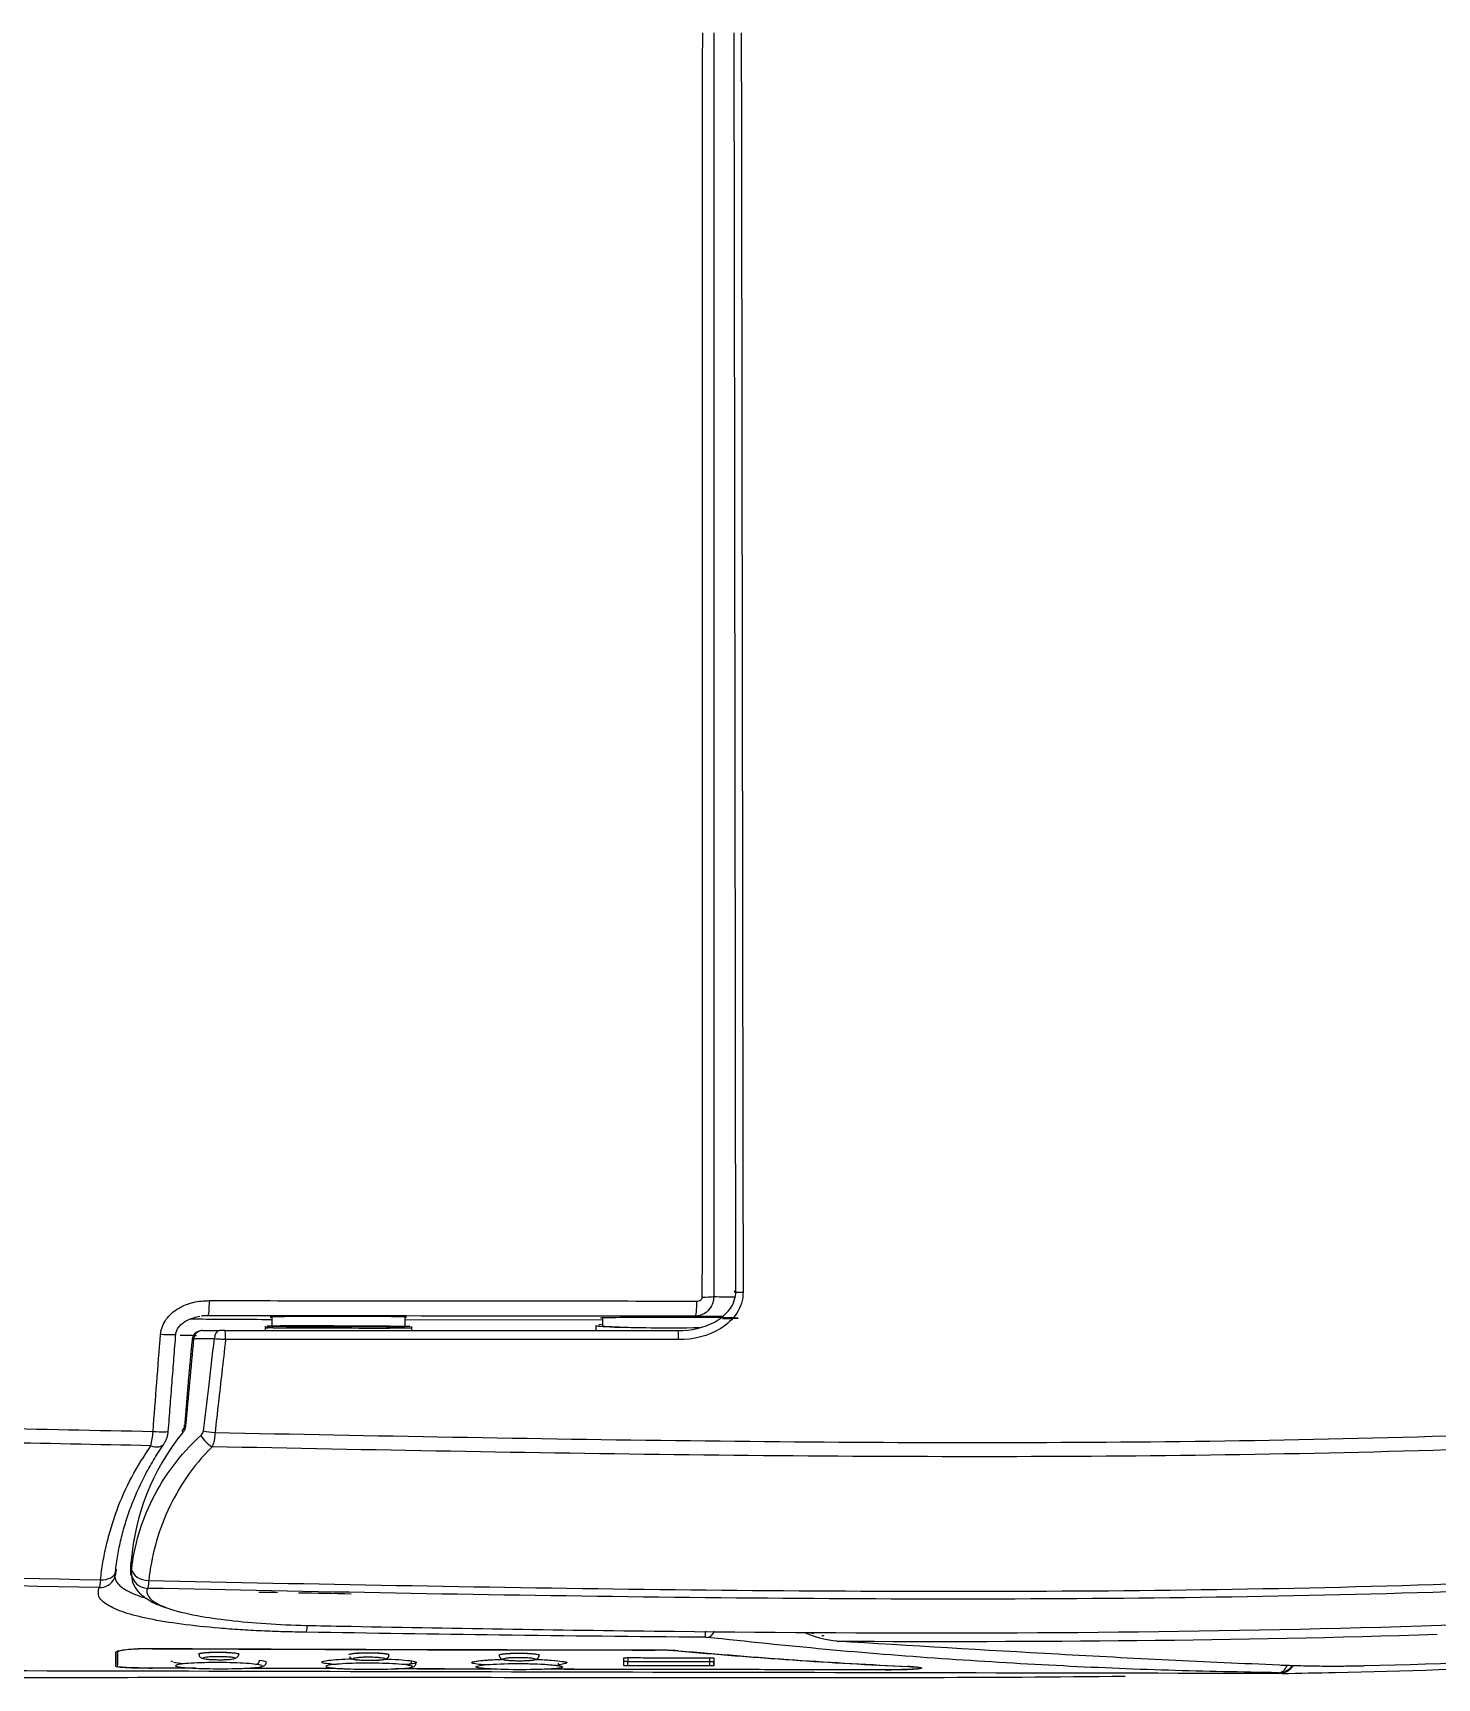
# Model space of a CAD drawing. Header units: millimetres. Extents: x -8699 to 14519, y -2727 to 7848.
# Drawn here: x 907.4 to 1075.7, y -601.8 to -404.6 of the extents above; entities that cross this region are included whole.
import ezdxf

# ---------------------------------------------------------------- set-up
doc = ezdxf.new("R2010")
doc.units = ezdxf.units.MM
doc.layers.add('1', color=7, linetype='Continuous', true_color=0xffffff)
doc.layers.add('4', color=4, linetype='Continuous')

msp = doc.modelspace()

# ---------------------------------------------------------------- linework, layer by layer
at = {"layer": '1', "color": 7, "linetype": 'Continuous'}
for p, q in [((936.04, -558.49), (936.04, -559.66)), ((952.04, -559.66), (952.04, -558.49)), ((952.04, -558.8), (975.69, -558.82)), ((919.1, -588.42), (919.1, -589.45))]:
    msp.add_line(p, q, dxfattribs=at)
at = {"layer": '1', "color": 8, "linetype": 'Continuous'}
for p, q in [((978.73, -599.32), (978.73, -599.81)), ((988.55, -599.82), (988.55, -599.33)), ((1009.56, -600.77), (1009.56, -600.78))]:
    msp.add_line(p, q, dxfattribs=at)
for centre, major_axis, ratio, start_param, end_param in [((987.46, -555.94), (-2, 0), 0.087446, 1.664877, 2.464865), ((992.46, -555.44), (1, 0.002), 0.087177, 2.46915, 4.791685), ((986.81, -556.41), (0, 2), 0.094224, 3.152111, 4.625013), ((927.01, -561.12), (0.498, -0.046), 0.084009, 3.137229, 3.972046), ((929.77, -561.12), (0, -1), 0.599541, 3.141593, 4.712389), ((930.44, -561.12), (0, 1), 0.066645, 4.62216, 6.283185), ((984.73, -561.12), (0, -1), 0.078061, 1.480652, 3.141593), ((926.08, -571.5), (0.498, -0.044), 0.090225, 3.133763, 3.915437), ((928.83, -572.71), (1.4, -1.43), 0.510541, 4.246757, 5.238312), ((929.12, -572.15), (1.99, -0.22), 0.0888, 4.039727, 4.788807), ((915.43, -588.66), (-1.99, 0.22), 0.66332, 1.68976, 3.044636), ((921.19, -589.06), (1.83, -0.81), 0.97539, 3.565792, 5.112067), ((921.24, -588.75), (1.99, -0.21), 0.663912, 3.297037, 4.817515), ((915.37, -588.97), (1.79, -0.89), 0.974551, 5.157704, 6.3033), ((940.2, -594.31), (-0.03, -2), 0.085166, 0.143114, 0.964976), ((987.95, -594.91), (-0.02, -2), 0.085173, 0.138366, 0.901749), ((988.23, -594.92), (-0.22, -1.99), 0.635327, 0.178635, 0.975905), ((931.6, -598.89), (0.375, 0.331), 0.991868, 3.988671, 5.559479), ((949.61, -598.97), (0.456, 0.206), 0.994518, 4.287016, 5.85783), ((963.81, -599.01), (0.498, -0.047), 0.995391, 3.232943, 4.803763), ((967.61, -599.02), (0.479, -0.144), 0.995022, 5.001569, 6.572391), ((934.16, -599.64), (0.066, 0.496), 0.855973, 3.290531, 4.861475), ((952.37, -599.73), (0.077, 0.494), 0.892689, 3.310411, 4.881332), ((952.84, -599.95), (-0.21, 0.454), 0.986926, 2.700073, 4.270894), ((1056.71, -599.14), (-0.03, -2), 0.637618, 0.022855, 0.966064), ((1056.71, -599.14), (1.42, 1.41), 0.999694, 3.932939, 4.876166)]:
    msp.add_ellipse(centre, major_axis=major_axis, ratio=ratio, start_param=start_param, end_param=end_param, dxfattribs=at)
at = {"layer": '1', "color": 7, "linetype": 'Continuous'}
for centre, major_axis, ratio, start_param, end_param in [((928.42, -556.35), (0, 2), 0.081927, 3.1521, 4.624935), ((944.03, -558.51), (-8.2, 0), 0.010472, 2.928249, 6.512119), ((983.69, -558.63), (-8.26, 0), 0.010472, 4.721117, 6.283275), ((983.69, -558.63), (-8.26, 0), 0.010472, 2.457102, 4.721117), ((922.56, -560.38), (-1.99, 0.16), 0.083503, 1.657936, 3.157522), ((921.46, -572.59), (1.64, -1.15), 0.57234, 5.149247, 6.290126), ((921.66, -572.02), (-1.99, 0.15), 0.09032, 1.658066, 3.166962), ((925.74, -572.35), (0.391, -0.312), 0.557176, 3.134393, 4.102409), ((915.37, -588.97), (1.79, -0.89), 0.974551, 0.095417, 0.393884), ((915.43, -588.66), (-1.99, 0.22), 0.66332, 3.044636, 3.304059), ((919.64, -588.15), (0.48, -0.139), 0.977783, 3.130596, 3.429044), ((915.37, -588.97), (1.79, -0.89), 0.974551, 0.020115, 0.052298), ((927.82, -598.91), (0.356, 0.351), 0.991137, 2.364132, 3.934939), ((945.81, -598.97), (0.428, 0.258), 0.993848, 3.133603, 4.168866), ((934.76, -599.92), (-0.135, 0.481), 0.970213, 2.856456, 3.343906)]:
    msp.add_ellipse(centre, major_axis=major_axis, ratio=ratio, start_param=start_param, end_param=end_param, dxfattribs=at)
for points, knots in [([(923.91, -593.5), (924.92, -593.83), (926.19, -594.13), (929.99, -594.78), (932.84, -595.09), (937.53, -595.38), (939.13, -595.44), (942.35, -595.51), (943.96, -595.54), (958.48, -595.81), (971.38, -596.03), (1010.09, -596.45), (1035.91, -596.46), (1113.29, -594.63), (1164.64, -590.8), (1228.28, -579.81), (1240.97, -577.31), (1266.13, -571.67), (1278.63, -568.52), (1303.29, -561.06), (1315.51, -556.73), (1339.26, -546.32), (1350.66, -540.31), (1366.77, -529.67), (1371.98, -525.85), (1382.02, -517.59), (1386.82, -513.17), (1400.32, -499.32), (1408.25, -489.24), (1418.44, -472.77), (1421.56, -467.01), (1427.04, -455.21), (1429.4, -449.18), (1435.21, -430.69), (1437.46, -417.67), (1437.48, -404.55)], [0, 0, 0, 0, 0.010146, 0.010146, 0.026112, 0.026112, 0.034094, 0.034094, 0.042077, 0.042077, 0.105938, 0.105938, 0.233662, 0.233662, 0.489108, 0.489108, 0.552969, 0.552969, 0.616831, 0.616831, 0.680692, 0.680692, 0.744554, 0.744554, 0.776485, 0.776485, 0.808415, 0.808415, 0.872277, 0.872277, 0.904208, 0.904208, 0.936138, 0.936138, 1, 1, 1, 1]), ([(1442.15, -404.55), (1442.15, -414.44), (1440.94, -424.13), (1436.57, -443.15), (1433.35, -452.56), (1425.39, -470.41), (1420.64, -478.91), (1409.69, -495.12), (1403.48, -502.84), (1390.1, -516.98), (1382.89, -523.46), (1367.45, -535.27), (1359.14, -540.61), (1333.43, -554.83), (1315.23, -561.99), (1277.85, -573.68), (1258.98, -578.19), (1221.06, -585.91), (1202, -589.05), (1163.69, -594.1), (1144.46, -596.01), (1105.84, -598.84), (1086.47, -599.83), (1067.03, -600.32)], [0, 0, 0, 0, 0.0625, 0.0625, 0.125, 0.125, 0.1875, 0.1875, 0.25, 0.25, 0.3125, 0.3125, 0.375, 0.375, 0.5, 0.5, 0.625, 0.625, 0.75, 0.75, 0.875, 0.875, 1, 1, 1, 1]), ([(984.73, -560.12), (986.27, -560.12), (987.82, -559.82), (989.85, -558.68), (990.48, -558.19), (991.4, -556.93), (991.68, -556.17), (991.67, -555.39)], [0, 0, 0, 0, 0.5, 0.5, 0.75, 0.75, 1, 1, 1, 1]), ([(989.02, -556.05), (989.01, -556.24), (988.97, -556.7), (988.62, -557.45), (987.9, -558.22), (987.19, -558.35), (986.81, -558.41)], [0, 0, 0, 0, 0.145748, 0.366398, 0.660868, 1, 1, 1, 1]), ([(987, -556.59), (987.09, -556.59), (987.17, -556.57), (987.34, -556.53), (987.41, -556.49), (987.52, -556.41), (987.55, -556.37), (987.61, -556.29), (987.63, -556.25), (987.65, -556.17), (987.65, -556.14), (987.65, -556.12)], [0, 0, 0, 0, 0.292946, 0.292946, 0.570901, 0.570901, 0.738971, 0.738971, 0.909184, 0.909184, 1, 1, 1, 1]), ([(924.55, -560.53), (924.57, -560.39), (924.64, -560.1), (924.9, -559.68), (925.26, -559.31), (925.86, -558.89), (926.6, -558.6), (927.18, -558.45), (927.42, -558.41)], [0, 0, 0, 0, 0.113401, 0.240101, 0.377185, 0.51931, 0.799764, 1, 1, 1, 1]), ([(928.42, -558.35), (928.2, -558.36), (927.93, -558.36), (927.66, -558.38), (927.61, -558.38)], [0, 0, 0, 0, 0.801131, 1, 1, 1, 1]), ([(936.05, -559.61), (936.88, -559.62), (938.56, -559.63), (942.72, -559.65), (945.13, -559.65), (949.31, -559.66), (951.05, -559.65), (952.82, -559.63), (952.86, -559.61), (951.21, -559.58), (949.51, -559.56), (945.41, -559.54), (942.99, -559.54), (938.77, -559.55), (937.05, -559.56), (935.25, -559.58), (935.22, -559.59), (936.05, -559.61)], [0, 0, 0, 0, 0.125, 0.125, 0.25, 0.25, 0.375, 0.375, 0.5, 0.5, 0.625, 0.625, 0.75, 0.75, 0.875, 0.875, 1, 1, 1, 1]), ([(935.38, -559.78), (935.5, -559.78), (935.7, -559.77), (936.05, -559.77), (936.13, -559.77), (936.22, -559.77)], [0, 0, 0, 0, 0.774214, 0.774214, 1, 1, 1, 1]), ([(952.83, -559.82), (952.83, -559.83), (952.59, -559.84), (951.21, -559.85), (949.43, -559.86), (945.16, -559.85), (942.69, -559.85), (938.43, -559.83), (936.71, -559.82), (935.86, -559.81)], [0, 0, 0, 0, 0.147578, 0.147578, 0.431719, 0.431719, 0.715859, 0.715859, 1, 1, 1, 1]), ([(936.04, -559.59), (936.04, -559.6), (936.85, -559.61), (939.76, -559.63), (941.83, -559.64), (946, -559.65), (948.1, -559.65), (951.1, -559.64), (952.01, -559.63), (952.04, -559.62), (952.04, -559.62), (952.04, -559.62)], [0, 0, 0, 0, 0.245017, 0.245017, 0.495072, 0.495072, 0.745127, 0.745127, 0.995182, 0.995182, 1, 1, 1, 1]), ([(949.82, -559.76), (950.87, -559.77), (951.71, -559.78), (952.56, -559.8), (952.76, -559.81), (952.81, -559.82)], [0, 0, 0, 0, 0.601042, 0.601042, 1, 1, 1, 1]), ([(974.92, -559.51), (974.91, -559.54), (975.07, -559.57), (976.15, -559.67), (977.81, -559.73), (981.96, -559.79), (984.44, -559.8), (986.85, -559.77), (987.09, -559.77), (987.32, -559.77)], [0, 0, 0, 0, 0.169509, 0.169509, 0.562571, 0.562571, 0.955633, 0.955633, 1, 1, 1, 1]), ([(975.7, -559.51), (975.71, -559.56), (976.08, -559.61), (977.8, -559.71), (979.58, -559.76), (981.62, -559.78)], [0, 0, 0, 0, 0.399895, 0.399895, 1, 1, 1, 1]), ([(927.45, -560.15), (927.38, -560.17), (927.18, -560.23), (926.88, -560.39), (926.64, -560.67), (926.53, -560.91), (926.53, -561.05), (926.53, -561.07)], [0, 0, 0, 0, 0.150971, 0.455718, 0.708236, 0.938069, 1, 1, 1, 1]), ([(927.76, -560.12), (927.9, -560.12), (928.04, -560.12), (928.69, -560.12), (929.23, -560.12), (929.77, -560.12)], [0, 0, 0, 0, 0.217825, 0.217825, 1, 1, 1, 1]), ([(930.44, -560.12), (930.39, -560.12), (930.33, -560.12), (930.16, -560.12), (930.05, -560.12), (929.89, -560.12), (929.82, -560.12), (929.77, -560.12)], [0, 0, 0, 0, 0.230258, 0.230258, 0.703322, 0.703322, 1, 1, 1, 1]), ([(925.57, -571.45), (925.57, -571.5), (925.56, -571.62), (925.49, -571.82), (925.41, -571.98), (925.36, -572.03), (925.35, -572.03)], [0, 0, 0, 0, 0.171932, 0.520055, 0.947055, 1, 1, 1, 1]), ([(923.1, -573.73), (923.17, -573.63), (923.31, -573.4), (923.48, -573.02), (923.6, -572.6), (923.64, -572.31), (923.65, -572.17)], [0, 0, 0, 0, 0.238444, 0.486281, 0.740508, 1, 1, 1, 1]), ([(919.2, -587.64), (919.2, -587.7), (919.18, -587.85), (919.17, -587.98), (919.15, -588.03), (919.16, -588.02), (919.16, -588.01)], [0, 0, 0, 0, 0.262093, 0.695913, 0.936859, 1, 1, 1, 1]), ([(919.23, -589.4), (919.27, -589.87), (919.45, -590.7), (920.24, -591.68), (921.34, -592.48), (922.38, -593.01), (923.26, -593.29), (923.43, -593.34)], [0, 0, 0, 0, 0.191113, 0.386306, 0.616131, 0.929216, 1, 1, 1, 1]), ([(988.23, -596.9), (988.19, -596.9), (988.14, -596.89), (988.05, -596.89), (988, -596.89), (987.96, -596.89)], [0, 0, 0, 0, 0.55422, 0.55422, 1, 1, 1, 1]), ([(1056.71, -601.14), (1052.31, -601.06), (1043.42, -600.89), (1029.97, -600.32), (1016.27, -599.49), (1002.33, -598.39), (992.96, -597.4), (988.23, -596.9)], [0, 0, 0, 0, 0.192509, 0.388794, 0.588823, 0.79257, 1, 1, 1, 1]), ([(1000.58, -596.29), (1000.66, -596.32), (1000.74, -596.35), (1000.88, -596.39), (1000.93, -596.4), (1000.99, -596.42)], [0, 0, 0, 0, 0.593617, 0.593617, 1, 1, 1, 1]), ([(1002.15, -596.71), (1002.16, -596.71), (1002.16, -596.71), (1002.17, -596.71), (1002.17, -596.71), (1002.17, -596.71)], [0, 0, 0, 0, 0.417501, 0.417501, 1, 1, 1, 1]), ([(1056.82, -600.24), (1052.41, -600.03), (1047.98, -599.84), (1039.14, -599.41), (1034.72, -599.17), (1021.47, -598.44), (1012.63, -597.91), (1003.79, -597.35)], [0, 0, 0, 0, 0.25, 0.25, 0.5, 0.5, 1, 1, 1, 1]), ([(917.36, -598.67), (917.38, -598.64), (917.41, -598.58), (917.76, -598.47), (918.56, -598.34), (919.79, -598.26), (920.9, -598.23), (921.47, -598.23), (921.76, -598.23)], [0, 0, 0, 0, 0.125476, 0.251075, 0.500433, 0.749382, 0.874732, 1, 1, 1, 1]), ([(921.76, -598.25), (921.29, -598.25), (920.82, -598.25), (919.94, -598.28), (919.52, -598.31), (918.78, -598.36), (918.46, -598.4), (917.96, -598.48), (917.78, -598.53), (917.6, -598.6), (917.56, -598.63), (917.56, -598.67)], [0, 0, 0, 0, 0.213369, 0.213369, 0.426742, 0.426742, 0.640315, 0.640315, 0.855455, 0.855455, 1, 1, 1, 1]), ([(917.56, -600.37), (917.56, -600.27), (917.56, -600.17), (917.56, -599.93), (917.56, -599.8), (917.56, -599.38), (917.56, -599.04), (917.56, -598.67)], [0, 0, 0, 0, 0.250046, 0.250046, 0.500092, 0.500092, 1, 1, 1, 1]), ([(921.76, -598.23), (931.88, -598.27), (951.97, -598.36), (972.05, -598.38), (982.02, -598.39)], [0, 0, 0, 0, 0.503731, 1, 1, 1, 1]), ([(921.76, -598.25), (926.78, -598.27), (931.81, -598.29), (941.85, -598.33), (946.87, -598.35), (961.93, -598.39), (971.98, -598.41), (982.02, -598.41)], [0, 0, 0, 0, 0.250001, 0.250001, 0.500001, 0.500001, 1, 1, 1, 1]), ([(927.31, -598.89), (927.31, -598.87), (927.33, -598.86), (927.42, -598.81), (927.52, -598.79), (927.8, -598.75), (927.98, -598.73), (928.4, -598.69), (928.64, -598.68), (929.15, -598.66), (929.42, -598.66), (929.95, -598.66), (930.23, -598.67), (930.73, -598.69), (930.97, -598.7), (931.4, -598.74), (931.58, -598.76), (931.87, -598.8), (931.98, -598.83), (932.07, -598.86), (932.09, -598.88), (932.1, -598.89)], [0, 0, 0, 0, 0.068863, 0.068863, 0.180101, 0.180101, 0.291237, 0.291237, 0.401112, 0.401112, 0.510797, 0.510797, 0.620738, 0.620738, 0.730338, 0.730338, 0.840242, 0.840242, 0.95097, 0.95097, 1, 1, 1, 1]), ([(942.02, -599.87), (942.02, -599.79), (942.31, -599.71), (943.53, -599.57), (944.53, -599.5), (945.68, -599.47)], [0, 0, 0, 0, 0.461331, 0.461331, 1, 1, 1, 1]), ([(942.02, -599.87), (942.02, -599.79), (942.31, -599.71), (943.52, -599.57), (944.53, -599.5), (945.68, -599.47)], [0, 0, 0, 0, 0.460985, 0.460985, 1, 1, 1, 1]), ([(945.31, -598.97), (945.3, -598.95), (945.32, -598.93), (945.43, -598.88), (945.54, -598.86), (945.82, -598.81), (946.01, -598.79), (946.43, -598.76), (946.68, -598.75), (947.18, -598.73), (947.46, -598.73), (947.99, -598.73), (948.26, -598.74), (948.77, -598.76), (949.01, -598.77), (949.42, -598.81), (949.61, -598.83), (949.89, -598.87), (949.99, -598.9), (950.08, -598.94), (950.1, -598.95), (950.11, -598.96)], [0, 0, 0, 0, 0.089719, 0.089719, 0.196896, 0.196896, 0.304309, 0.304309, 0.411586, 0.411586, 0.518069, 0.518069, 0.624254, 0.624254, 0.730576, 0.730576, 0.836961, 0.836961, 0.943706, 0.943706, 1, 1, 1, 1]), ([(945.38, -599.22), (945.39, -599.23), (945.41, -599.28), (945.49, -599.36), (945.59, -599.43), (945.72, -599.49), (945.94, -599.55), (946.35, -599.6), (947, -599.63), (947.42, -599.64), (947.62, -599.64)], [0, 0, 0, 0, 0.007984, 0.062079, 0.115578, 0.179452, 0.296104, 0.578983, 0.818264, 1, 1, 1, 1]), ([(947.62, -599.64), (947.69, -599.64), (948, -599.65), (948.57, -599.63), (949.21, -599.59), (949.56, -599.54), (949.76, -599.48), (949.91, -599.39), (950.03, -599.26), (950.1, -599.1), (950.1, -598.99), (950.1, -598.94)], [0, 0, 0, 0, 0.058278, 0.267248, 0.478088, 0.704408, 0.79071, 0.84739, 0.90194, 0.959804, 1, 1, 1, 1]), ([(949.73, -599.48), (949.8, -599.49), (949.88, -599.49), (951.19, -599.54), (952.22, -599.62), (952.82, -599.72)], [0, 0, 0, 0, 0.055033, 0.055033, 1, 1, 1, 1]), ([(963.31, -599.01), (963.31, -598.98), (963.36, -598.96), (963.53, -598.91), (963.66, -598.89), (964, -598.85), (964.21, -598.83), (964.67, -598.8), (964.92, -598.79), (965.45, -598.78), (965.72, -598.78), (966.25, -598.78), (966.52, -598.79), (967, -598.82), (967.22, -598.83), (967.6, -598.87), (967.76, -598.89), (967.99, -598.94), (968.06, -598.97), (968.11, -599.01), (968.11, -599.02), (968.11, -599.03)], [0, 0, 0, 0, 0.103257, 0.103257, 0.2106, 0.2106, 0.317987, 0.317987, 0.424656, 0.424656, 0.530811, 0.530811, 0.63678, 0.63678, 0.742623, 0.742623, 0.848762, 0.848762, 0.955499, 0.955499, 1, 1, 1, 1]), ([(963.32, -599.01), (963.31, -599.03), (963.3, -599.11), (963.35, -599.24), (963.45, -599.38), (963.56, -599.46), (963.68, -599.52), (963.87, -599.58), (964.2, -599.63), (964.82, -599.68), (965.29, -599.69), (965.54, -599.69)], [0, 0, 0, 0, 0.014897, 0.078548, 0.131577, 0.181815, 0.236714, 0.31767, 0.552757, 0.783417, 1, 1, 1, 1]), ([(965.54, -599.69), (965.57, -599.69), (965.83, -599.7), (966.38, -599.69), (967.05, -599.66), (967.49, -599.6), (967.71, -599.55), (967.89, -599.46), (968.02, -599.33), (968.09, -599.18), (968.1, -599.09), (968.1, -599.05)], [0, 0, 0, 0, 0.020832, 0.230643, 0.439891, 0.658471, 0.79602, 0.85871, 0.913305, 0.970532, 1, 1, 1, 1]), ([(978.23, -599.37), (978.23, -599.36), (978.24, -599.36), (978.27, -599.35), (978.3, -599.34), (978.37, -599.34), (978.42, -599.33), (978.51, -599.33), (978.56, -599.33), (978.65, -599.32), (978.69, -599.32), (978.73, -599.32)], [0, 0, 0, 0, 0.216824, 0.216824, 0.433428, 0.433428, 0.651777, 0.651777, 0.862873, 0.862873, 1, 1, 1, 1]), ([(978.23, -600.27), (978.23, -600.21), (978.23, -600.15), (978.23, -600.01), (978.23, -599.94), (978.23, -599.71), (978.23, -599.55), (978.23, -599.37)], [0, 0, 0, 0, 0.250041, 0.250041, 0.500083, 0.500083, 1, 1, 1, 1]), ([(978.73, -599.32), (979.54, -599.32), (980.36, -599.33), (982, -599.33), (982.82, -599.33), (985.27, -599.33), (986.91, -599.33), (988.55, -599.33)], [0, 0, 0, 0, 0.25, 0.25, 0.5, 0.5, 1, 1, 1, 1]), ([(982.02, -598.39), (982.27, -598.39), (982.78, -598.39), (983.52, -598.41), (984.22, -598.45), (984.62, -598.48), (984.83, -598.5)], [0, 0, 0, 0, 0.25011, 0.499976, 0.749877, 1, 1, 1, 1]), ([(984.7, -598.51), (984.51, -598.49), (984.3, -598.48), (984.08, -598.47), (983.68, -598.44), (983.22, -598.42), (982.76, -598.41), (982.52, -598.41), (982.27, -598.41), (982.02, -598.41)], [0, 0, 0, 0, 0.255535, 0.255535, 0.255535, 0.744155, 0.744155, 0.744155, 1, 1, 1, 1]), ([(984.7, -598.51), (986.99, -598.72), (989.28, -598.91), (993.87, -599.27), (996.17, -599.44), (1003.05, -599.91), (1007.65, -600.18), (1012.24, -600.39)], [0, 0, 0, 0, 0.250022, 0.250022, 0.500044, 0.500044, 1, 1, 1, 1]), ([(984.83, -598.5), (989.46, -598.89), (998.64, -599.66), (1007.83, -600.15), (1012.37, -600.39)], [0, 0, 0, 0, 0.505473, 1, 1, 1, 1]), ([(988.55, -599.33), (988.6, -599.33), (988.66, -599.33), (988.76, -599.33), (988.81, -599.33), (988.9, -599.34), (988.94, -599.34), (989, -599.35), (989.02, -599.36), (989.04, -599.36), (989.05, -599.37), (989.05, -599.37)], [0, 0, 0, 0, 0.214699, 0.214699, 0.429109, 0.429109, 0.646352, 0.646352, 0.857511, 0.857511, 1, 1, 1, 1]), ([(989.05, -599.37), (989.05, -599.46), (989.05, -599.55), (989.05, -599.71), (989.05, -599.79), (989.05, -600.02), (989.05, -600.16), (989.05, -600.29)], [0, 0, 0, 0, 0.250042, 0.250042, 0.500084, 0.500084, 1, 1, 1, 1]), ([(917.56, -600.37), (917.56, -600.39), (917.64, -600.42), (917.96, -600.46), (918.19, -600.48), (918.78, -600.51), (919.14, -600.53), (919.94, -600.55), (920.38, -600.56), (920.84, -600.56), (921.14, -600.57), (921.45, -600.57), (921.76, -600.57)], [0, 0, 0, 0, 0.215181, 0.215181, 0.430407, 0.430407, 0.645229, 0.645229, 0.860112, 0.860112, 0.860112, 1, 1, 1, 1]), ([(934.59, -599.62), (934.97, -599.67), (935.23, -599.72), (935.39, -599.8), (935.41, -599.82), (935.41, -599.84)], [0, 0, 0, 0, 0.718295, 0.718295, 1, 1, 1, 1]), ([(934.93, -600.38), (934.98, -600.38), (935.08, -600.34), (935.26, -600.23), (935.39, -600.04), (935.4, -599.9), (935.4, -599.85)], [0, 0, 0, 0, 0.37243, 0.643539, 0.859582, 1, 1, 1, 1]), ([(949.72, -599.49), (949.8, -599.49), (949.87, -599.49), (951.2, -599.54), (952.22, -599.62), (952.82, -599.72)], [0, 0, 0, 0, 0.057267, 0.057267, 1, 1, 1, 1]), ([(952.82, -599.72), (953.07, -599.76), (953.25, -599.8), (953.43, -599.88), (953.42, -599.92), (953.34, -599.96)], [0, 0, 0, 0, 0.5, 0.5, 1, 1, 1, 1]), ([(961.76, -600.2), (960.88, -600.15), (960.28, -600.07), (959.85, -599.88), (960.24, -599.77), (961.72, -599.61), (962.6, -599.56), (963.58, -599.53)], [0, 0, 0, 0, 0.32587, 0.32587, 0.720387, 0.720387, 1, 1, 1, 1]), ([(969.91, -600.65), (970.71, -600.58), (971.06, -600.49), (970.63, -600.29), (969.89, -600.19), (967.66, -600.06), (966.24, -600.02), (963.56, -600.05), (962.31, -600.11), (960.72, -600.28), (960.36, -600.39), (960.79, -600.57), (961.55, -600.65), (963.74, -600.76), (965.15, -600.78), (967.87, -600.76), (969.11, -600.72), (969.91, -600.65)], [0, 0, 0, 0, 0.125, 0.125, 0.25, 0.25, 0.375, 0.375, 0.5, 0.5, 0.625, 0.625, 0.75, 0.75, 0.875, 0.875, 1, 1, 1, 1]), ([(964.46, -600.05), (965.02, -600.04), (966.16, -600.03), (967.93, -600.07), (969.44, -600.16), (970.3, -600.27), (970.63, -600.33), (970.66, -600.37), (970.54, -600.28), (970.44, -600.14), (970.41, -600.02), (970.41, -599.97)], [0, 0, 0, 0, 0.176184, 0.368696, 0.564096, 0.754726, 0.848712, 0.923242, 0.951811, 0.97888, 1, 1, 1, 1]), ([(967.7, -599.53), (968.18, -599.55), (968.65, -599.57), (970.29, -599.67), (971.1, -599.78), (971.39, -599.91), (971.41, -599.93), (971.41, -599.95)], [0, 0, 0, 0, 0.224242, 0.224242, 0.873277, 0.873277, 1, 1, 1, 1]), ([(967.72, -599.53), (968.39, -599.55), (969.01, -599.59), (970.64, -599.71), (971.33, -599.82), (971.41, -599.93), (971.41, -599.94), (971.41, -599.95)], [0, 0, 0, 0, 0.3119, 0.3119, 0.962201, 0.962201, 1, 1, 1, 1]), ([(1009.56, -600.77), (1002.25, -600.77), (994.93, -600.77), (981.31, -600.75), (975, -600.73), (968.7, -600.72)], [0, 0, 0, 0, 0.537184, 0.537184, 1, 1, 1, 1]), ([(978.73, -599.81), (978.59, -599.81), (978.46, -599.8), (978.28, -599.79), (978.23, -599.78), (978.23, -599.78)], [0, 0, 0, 0, 0.5, 0.5, 1, 1, 1, 1]), ([(978.73, -599.81), (978.67, -599.81), (978.61, -599.81), (978.51, -599.8), (978.46, -599.8), (978.37, -599.8), (978.33, -599.8), (978.27, -599.79), (978.25, -599.79), (978.23, -599.78), (978.23, -599.78), (978.23, -599.78)], [0, 0, 0, 0, 0.214454, 0.214454, 0.428896, 0.428896, 0.643516, 0.643516, 0.858504, 0.858504, 1, 1, 1, 1]), ([(978.73, -600.31), (978.67, -600.31), (978.61, -600.3), (978.51, -600.3), (978.46, -600.3), (978.37, -600.3), (978.33, -600.29), (978.27, -600.29), (978.25, -600.28), (978.23, -600.28), (978.23, -600.28), (978.23, -600.27)], [0, 0, 0, 0, 0.215286, 0.215286, 0.430301, 0.430301, 0.647849, 0.647849, 0.85898, 0.85898, 1, 1, 1, 1]), ([(988.55, -600.32), (987.73, -600.32), (986.91, -600.32), (985.27, -600.31), (984.45, -600.31), (982, -600.31), (980.36, -600.31), (978.73, -600.31)], [0, 0, 0, 0, 0.25, 0.25, 0.5, 0.5, 1, 1, 1, 1]), ([(989.05, -599.79), (989.05, -599.8), (988.99, -599.81), (988.81, -599.82), (988.68, -599.82), (988.55, -599.82)], [0, 0, 0, 0, 0.5, 0.5, 1, 1, 1, 1]), ([(989.05, -599.79), (989.05, -599.79), (989.04, -599.8), (989, -599.8), (988.97, -599.81), (988.9, -599.81), (988.86, -599.81), (988.76, -599.82), (988.71, -599.82), (988.62, -599.82), (988.58, -599.82), (988.55, -599.82)], [0, 0, 0, 0, 0.215412, 0.215412, 0.430837, 0.430837, 0.646069, 0.646069, 0.860918, 0.860918, 1, 1, 1, 1]), ([(989.05, -600.29), (989.05, -600.29), (989.04, -600.29), (989, -600.3), (988.97, -600.3), (988.9, -600.31), (988.86, -600.31), (988.76, -600.31), (988.71, -600.32), (988.62, -600.32), (988.58, -600.32), (988.55, -600.32)], [0, 0, 0, 0, 0.216349, 0.216349, 0.432461, 0.432461, 0.650476, 0.650476, 0.861546, 0.861546, 1, 1, 1, 1]), ([(1012.37, -600.39), (1012.54, -600.4), (1012.87, -600.41), (1013.41, -600.45), (1013.87, -600.51), (1014.02, -600.58), (1013.77, -600.65), (1013.11, -600.71), (1012.14, -600.75), (1011.12, -600.77), (1010.25, -600.78), (1009.79, -600.78), (1009.56, -600.78)], [0, 0, 0, 0, 0.06338, 0.127001, 0.251257, 0.375101, 0.500144, 0.62517, 0.748939, 0.873079, 0.936621, 1, 1, 1, 1]), ([(1009.56, -600.77), (1010.03, -600.77), (1010.51, -600.77), (1011.39, -600.75), (1011.82, -600.74), (1012.55, -600.72), (1012.87, -600.7), (1013.37, -600.66), (1013.55, -600.64), (1013.66, -600.62)], [0, 0, 0, 0, 0.249997, 0.249997, 0.499972, 0.499972, 0.750008, 0.750008, 1, 1, 1, 1]), ([(1013.76, -600.57), (1013.76, -600.56), (1013.75, -600.56), (1013.68, -600.52), (1013.54, -600.5), (1013.13, -600.45), (1012.85, -600.43), (1012.43, -600.4), (1012.34, -600.4), (1012.24, -600.39)], [0, 0, 0, 0, 0.133095, 0.133095, 0.516735, 0.516735, 0.900353, 0.900353, 1, 1, 1, 1]), ([(1056.77, -601.19), (1056.76, -601.19), (1056.75, -601.18), (1056.73, -601.16), (1056.72, -601.15), (1056.71, -601.14)], [0, 0, 0, 0, 0.546995, 0.546995, 1, 1, 1, 1]), ([(1056.77, -601.19), (1057.24, -601.2), (1057.8, -601), (1058.29, -600.51), (1058.38, -600.4), (1058.45, -600.28)], [0, 0, 0, 0, 0.795041, 0.795041, 1, 1, 1, 1]), ([(1067.03, -600.32), (1066.88, -600.33), (1066.53, -600.34), (1065.92, -600.35), (1065.15, -600.36), (1063.67, -600.38), (1061.58, -600.37), (1059.37, -600.33), (1057.82, -600.28), (1057.09, -600.25), (1056.82, -600.24)], [0, 0, 0, 0, 0.039834, 0.095031, 0.165446, 0.251113, 0.500048, 0.748985, 0.906231, 1, 1, 1, 1])]:
    msp.add_open_spline(points, degree=3, knots=knots, dxfattribs=at)
at = {"layer": '1', "color": 8, "linetype": 'Continuous'}
for points, knots in [([(987.65, -556.12), (987.66, -550.32), (987.66, -538.39), (987.67, -519.98), (987.67, -500.55), (987.67, -474.62), (987.68, -452), (987.68, -433.04), (987.66, -420.39), (987.68, -410.9), (987.7, -404.58)], [0, 0, 0, 0, 0.115016, 0.236679, 0.364988, 0.499946, 0.749919, 0.812432, 0.874953, 1, 1, 1, 1]), ([(989.04, -404.58), (989.03, -408.62), (989.01, -421.09), (989.02, -446.37), (989.02, -480.91), (989.02, -518.94), (989.02, -544.13), (989.02, -556.05)], [0, 0, 0, 0, 0.080033, 0.246671, 0.500006, 0.763458, 1, 1, 1, 1]), ([(929.25, -572.34), (967.24, -573.1), (1005.22, -573.82), (1081.08, -573.03), (1118.9, -571.47), (1175.4, -565.72), (1194.23, -563.24), (1231.53, -556.97), (1250.03, -553.26), (1286.55, -544.02), (1304.57, -538.42), (1330.77, -526.71), (1339.26, -522.28), (1355.36, -512.17), (1362.99, -506.46), (1370.13, -499.97)], [0, 0, 0, 0, 0.25, 0.25, 0.5, 0.5, 0.625, 0.625, 0.75, 0.75, 0.875, 0.875, 0.9375, 0.9375, 1, 1, 1, 1]), ([(1371.1, -501.12), (1369.33, -502.73), (1367.49, -504.33), (1363.79, -507.4), (1361.92, -508.88), (1356.19, -513.21), (1352.27, -515.92), (1340.17, -523.55), (1331.66, -528.01), (1305.4, -539.82), (1287.33, -545.48), (1250.7, -554.8), (1232.14, -558.53), (1194.73, -564.84), (1175.84, -567.34), (1119.17, -573.14), (1081.22, -574.72), (1005.12, -575.53), (967.02, -574.81), (928.91, -574.05)], [0, 0, 0, 0, 0.015625, 0.015625, 0.03125, 0.03125, 0.0625, 0.0625, 0.125, 0.125, 0.25, 0.25, 0.375, 0.375, 0.5, 0.5, 0.75, 0.75, 1, 1, 1, 1]), ([(1380.89, -513.5), (1373.5, -520.26), (1365.59, -526.3), (1348.84, -537.14), (1340.05, -541.9), (1313.2, -554.44), (1294.46, -560.62), (1265.69, -568.2), (1256.04, -570.42), (1236.69, -574.5), (1226.99, -576.35), (1197.78, -581.38), (1178.2, -584.03), (1138.82, -588.13), (1119.04, -589.57), (1079.52, -591.51), (1059.75, -592.01), (1000.41, -592.6), (960.81, -591.82), (921.17, -591.02)], [0, 0, 0, 0, 0.0625, 0.0625, 0.125, 0.125, 0.25, 0.25, 0.3125, 0.3125, 0.375, 0.375, 0.5, 0.5, 0.625, 0.625, 0.75, 0.75, 1, 1, 1, 1]), ([(921.31, -590.09), (960.92, -590.88), (1000.5, -591.66), (1079.57, -590.87), (1119.12, -589.23), (1178, -583.1), (1197.57, -580.46), (1226.77, -575.44), (1236.46, -573.59), (1255.73, -569.53), (1265.32, -567.31), (1284.36, -562.31), (1293.8, -559.52), (1312.48, -553.08), (1321.75, -549.42), (1339.71, -541.03), (1348.4, -536.32), (1365.03, -525.56), (1373.01, -519.46), (1380.33, -512.76)], [0, 0, 0, 0, 0.25, 0.25, 0.5, 0.5, 0.625, 0.625, 0.6875, 0.6875, 0.75, 0.75, 0.8125, 0.8125, 0.875, 0.875, 0.9375, 0.9375, 1, 1, 1, 1]), ([(992.54, -555.52), (992.54, -556.42), (992.26, -557.29), (991.29, -558.78), (990.62, -559.39), (988.35, -560.81), (986.58, -561.21), (984.8, -561.21)], [0, 0, 0, 0, 0.25, 0.25, 0.5, 0.5, 1, 1, 1, 1]), ([(922.72, -560.56), (922.74, -560.4), (922.78, -560.08), (922.98, -559.47), (923.53, -558.46), (924.8, -557.37), (926.32, -556.78), (927.6, -556.56), (928.25, -556.54), (928.58, -556.53)], [0, 0, 0, 0, 0.060596, 0.123917, 0.248819, 0.499605, 0.748837, 0.871885, 1, 1, 1, 1]), ([(928.58, -556.53), (938.28, -556.54), (957.76, -556.55), (977.23, -556.57), (987, -556.59)], [0, 0, 0, 0, 0.497923, 1, 1, 1, 1]), ([(926.23, -558.72), (926.71, -558.72), (927.22, -558.73), (930.14, -558.75), (932.96, -558.77), (935.96, -558.78)], [0, 0, 0, 0, 0.17932, 0.17932, 1, 1, 1, 1]), ([(927.02, -560.74), (926.64, -560.73), (925.98, -560.73), (925.35, -560.72), (925.08, -560.72)], [0, 0, 0, 0, 0.568315, 1, 1, 1, 1]), ([(927.76, -560.12), (927.67, -560.12), (927.59, -560.13), (927.36, -560.18), (927.22, -560.25), (927, -560.41), (926.92, -560.5), (926.8, -560.68), (926.76, -560.76), (926.7, -560.93), (926.68, -561.03), (926.68, -561.12)], [0, 0, 0, 0, 0.160434, 0.160434, 0.445995, 0.445995, 0.670675, 0.670675, 0.82999, 0.82999, 1, 1, 1, 1]), ([(929.17, -561.12), (928.62, -561.12), (928.07, -561.12), (927.25, -561.12), (926.96, -561.12), (926.68, -561.12)], [0, 0, 0, 0, 0.641107, 0.641107, 1, 1, 1, 1]), ([(928.51, -566.94), (928.51, -566.94), (928.51, -566.94), (928.73, -565), (928.95, -563.06), (929.17, -561.12)], [0, 0, 0, 0, 0.00001, 0.00001, 1, 1, 1, 1]), ([(930.51, -561.21), (930.4, -561.2), (930.29, -561.2), (929.96, -561.18), (929.73, -561.16), (929.4, -561.14), (929.28, -561.13), (929.17, -561.12)], [0, 0, 0, 0, 0.230573, 0.230573, 0.703624, 0.703624, 1, 1, 1, 1]), ([(930.51, -561.21), (930.36, -562.53), (930.21, -563.85), (929.79, -567.56), (929.52, -569.95), (929.25, -572.34)], [0, 0, 0, 0, 0.355872, 0.355872, 1, 1, 1, 1]), ([(984.8, -561.21), (984.14, -561.21), (983.47, -561.21), (980.15, -561.21), (977.49, -561.21), (964.2, -561.21), (953.56, -561.21), (938.78, -561.21), (934.65, -561.21), (930.51, -561.21)], [0, 0, 0, 0, 0.03674, 0.03674, 0.183698, 0.183698, 0.771537, 0.771537, 1, 1, 1, 1]), ([(927.86, -572.15), (928.07, -570.41), (928.29, -568.67), (928.51, -566.94), (928.51, -566.94), (928.51, -566.94)], [0, 0, 0, 0, 0.999989, 0.999989, 1, 1, 1, 1]), ([(759.3, -570.88), (766.08, -570.86), (779.64, -570.8), (799.97, -570.76), (820.29, -570.77), (847.39, -570.91), (874.47, -571.3), (901.53, -571.8), (915.05, -572.07), (921.82, -572.21)], [0, 0, 0, 0, 0.125001, 0.249997, 0.374992, 0.49999, 0.749992, 0.874995, 1, 1, 1, 1]), ([(925.72, -571.5), (925.71, -571.66), (925.67, -571.81), (925.56, -572.07), (925.5, -572.18), (925.42, -572.3), (925.4, -572.33), (925.38, -572.35)], [0, 0, 0, 0, 0.478878, 0.478878, 0.887947, 0.887947, 1, 1, 1, 1]), ([(921.56, -573.92), (908.74, -573.66), (879.53, -573.06), (825.45, -572.34), (784.15, -572.5), (759.26, -572.6)], [0, 0, 0, 0, 0.237223, 0.540651, 1, 1, 1, 1]), ([(919.26, -588.75), (919.58, -585.88), (920.39, -583.06), (923.13, -577.59), (925, -575.01), (927.55, -572.71)], [0, 0, 0, 0, 0.5, 0.5, 1, 1, 1, 1]), ([(921.56, -573.92), (921.62, -573.66), (921.75, -573.15), (921.79, -572.51), (921.82, -572.21)], [0, 0, 0, 0, 0.519015, 1, 1, 1, 1]), ([(927.55, -572.71), (927.58, -572.69), (927.61, -572.66), (927.7, -572.56), (927.75, -572.48), (927.83, -572.31), (927.85, -572.23), (927.86, -572.15)], [0, 0, 0, 0, 0.186854, 0.186854, 0.638611, 0.638611, 1, 1, 1, 1]), ([(929.25, -572.34), (929.24, -572.59), (929.21, -572.83), (929.13, -573.33), (929.07, -573.58), (928.97, -573.88), (928.94, -573.97), (928.91, -574.05)], [0, 0, 0, 0, 0.388516, 0.388516, 0.830637, 0.830637, 1, 1, 1, 1]), ([(915.52, -589.99), (915.61, -589.3), (915.79, -587.91), (916.21, -585.84), (916.76, -583.78), (917.68, -581.03), (919.11, -577.69), (920.75, -575.16), (921.56, -573.92)], [0, 0, 0, 0, 0.12546, 0.250371, 0.376601, 0.501619, 0.75539, 1, 1, 1, 1]), ([(928.91, -574.05), (926.54, -576.37), (924.84, -578.96), (922.35, -584.43), (921.61, -587.23), (921.31, -590.09)], [0, 0, 0, 0, 0.5, 0.5, 1, 1, 1, 1]), ([(915.36, -590.93), (889.25, -590.41), (863.12, -589.92), (810.83, -589.51), (784.67, -589.62), (758.5, -589.72)], [0, 0, 0, 0, 0.5, 0.5, 1, 1, 1, 1]), ([(758.57, -588.79), (784.83, -588.68), (811, -588.58), (863.23, -588.98), (889.33, -589.47), (915.52, -589.99)], [0, 0, 0, 0, 0.5, 0.5, 1, 1, 1, 1]), ([(919.2, -587.69), (919.19, -587.81), (919.18, -587.91), (919.16, -588.07), (919.15, -588.12), (919.14, -588.15)], [0, 0, 0, 0, 0.498589, 0.498589, 1, 1, 1, 1]), ([(919.19, -589.06), (919.21, -589.04), (919.22, -589), (919.24, -588.88), (919.25, -588.82), (919.26, -588.75)], [0, 0, 0, 0, 0.568047, 0.568047, 1, 1, 1, 1]), ([(940.2, -596.28), (939.29, -596.27), (937.48, -596.23), (934.82, -596.13), (932.23, -595.99), (928.93, -595.74), (925.11, -595.34), (921.26, -594.71), (918.24, -593.93), (916.21, -593.03), (915.11, -592.02), (915.28, -591.29), (915.36, -590.93)], [0, 0, 0, 0, 0.062651, 0.124851, 0.187239, 0.250464, 0.375081, 0.500349, 0.6251, 0.750154, 0.875054, 1, 1, 1, 1]), ([(917.27, -589.85), (917.28, -589.87), (917.33, -590.03), (917.48, -590.32), (917.82, -590.7), (918.56, -591.26), (919.61, -591.76), (920.7, -592.12), (920.94, -592.19)], [0, 0, 0, 0, 0.025263, 0.185941, 0.336176, 0.475974, 0.886959, 1, 1, 1, 1]), ([(921.17, -591.02), (920.88, -591.69), (921.31, -592.33), (922.83, -593.11), (923.33, -593.31), (923.91, -593.5)], [0, 0, 0, 0, 0.732873, 0.732873, 1, 1, 1, 1]), ([(921.31, -590.09), (921.29, -590.32), (921.27, -590.53), (921.22, -590.84), (921.2, -590.96), (921.17, -591.02)], [0, 0, 0, 0, 0.499876, 0.499876, 1, 1, 1, 1]), ([(987.96, -596.89), (979.74, -596.81), (963.82, -596.65), (947.9, -596.4), (940.2, -596.28)], [0, 0, 0, 0, 0.516093, 1, 1, 1, 1]), ([(917.36, -600.37), (917.36, -600.16), (917.36, -599.73), (917.36, -599.02), (917.36, -598.67)], [0, 0, 0, 0, 0.49681, 1, 1, 1, 1]), ([(927.31, -598.89), (927.31, -598.86), (927.35, -598.84), (927.53, -598.79), (927.67, -598.77), (928, -598.73), (928.21, -598.72), (928.67, -598.69), (928.93, -598.68), (929.45, -598.67), (929.73, -598.67), (930.26, -598.68), (930.52, -598.69), (931, -598.71), (931.22, -598.73), (931.53, -598.76), (931.64, -598.77), (931.78, -598.79), (931.83, -598.8), (931.99, -598.83), (932.07, -598.86), (932.1, -598.88), (932.1, -598.89), (932.1, -598.89)], [0, 0, 0, 0, 0.109956, 0.109956, 0.221648, 0.221648, 0.33292, 0.33292, 0.44297, 0.44297, 0.552856, 0.552856, 0.662983, 0.662983, 0.772009, 0.772009, 0.841974, 0.841974, 0.881337, 0.881337, 0.992439, 0.992439, 1, 1, 1, 1]), ([(931.6, -599.39), (931.6, -599.39), (931.6, -599.38), (931.57, -599.36), (931.51, -599.34), (931.39, -599.32), (931.35, -599.31), (931.23, -599.29), (931.15, -599.28), (930.9, -599.26), (930.73, -599.24), (930.35, -599.22), (930.14, -599.21), (929.72, -599.21), (929.5, -599.21), (929.09, -599.22), (928.89, -599.22), (928.52, -599.24), (928.36, -599.26), (928.09, -599.29), (927.98, -599.31), (927.84, -599.35), (927.81, -599.37), (927.81, -599.39), (927.81, -599.4), (927.81, -599.4)], [0, 0, 0, 0, 0.007327, 0.007327, 0.115353, 0.115353, 0.153561, 0.153561, 0.2216, 0.2216, 0.32787, 0.32787, 0.433836, 0.433836, 0.540264, 0.540264, 0.646853, 0.646853, 0.754679, 0.754679, 0.863187, 0.863187, 0.971201, 0.971201, 1, 1, 1, 1]), ([(927.81, -599.4), (927.83, -599.42), (927.86, -599.43), (927.97, -599.46), (928.07, -599.48), (928.33, -599.51), (928.5, -599.53), (928.85, -599.55), (929.05, -599.56), (929.47, -599.57), (929.68, -599.57), (930.11, -599.57), (930.32, -599.57), (930.7, -599.55), (930.88, -599.54), (931.18, -599.52), (931.31, -599.5), (931.5, -599.47), (931.56, -599.45), (931.61, -599.41), (931.61, -599.4), (931.6, -599.39)], [0, 0, 0, 0, 0.071809, 0.071809, 0.180511, 0.180511, 0.288733, 0.288733, 0.396471, 0.396471, 0.503213, 0.503213, 0.610349, 0.610349, 0.71754, 0.71754, 0.824681, 0.824681, 0.933023, 0.933023, 1, 1, 1, 1]), ([(945.31, -598.97), (945.31, -598.97), (945.31, -598.96), (945.31, -598.93), (945.36, -598.91), (945.55, -598.86), (945.69, -598.84), (946.04, -598.8), (946.25, -598.78), (946.71, -598.76), (946.97, -598.75), (947.5, -598.74), (947.77, -598.74), (948.2, -598.75), (948.36, -598.75), (948.62, -598.76), (948.71, -598.77), (949.04, -598.78), (949.26, -598.8), (949.63, -598.84), (949.78, -598.86), (950, -598.91), (950.07, -598.93), (950.1, -598.96), (950.1, -598.96), (950.11, -598.96)], [0, 0, 0, 0, 0.022965, 0.022965, 0.130838, 0.130838, 0.2383, 0.2383, 0.345977, 0.345977, 0.453344, 0.453344, 0.559293, 0.559293, 0.625175, 0.625175, 0.664701, 0.664701, 0.771119, 0.771119, 0.877953, 0.877953, 0.985101, 0.985101, 1, 1, 1, 1]), ([(949.6, -599.46), (949.6, -599.46), (949.6, -599.46), (949.58, -599.43), (949.52, -599.41), (949.35, -599.38), (949.23, -599.36), (948.93, -599.33), (948.76, -599.31), (948.5, -599.3), (948.42, -599.29), (948.23, -599.29), (948.1, -599.28), (947.75, -599.28), (947.54, -599.28), (947.12, -599.28), (946.92, -599.29), (946.55, -599.31), (946.38, -599.33), (946.11, -599.36), (946, -599.38), (945.85, -599.41), (945.81, -599.43), (945.81, -599.46), (945.81, -599.46), (945.81, -599.47)], [0, 0, 0, 0, 0.014961, 0.014961, 0.122353, 0.122353, 0.229277, 0.229277, 0.335658, 0.335658, 0.375058, 0.375058, 0.440899, 0.440899, 0.546884, 0.546884, 0.653667, 0.653667, 0.761347, 0.761347, 0.86897, 0.86897, 0.977012, 0.977012, 1, 1, 1, 1]), ([(945.81, -599.47), (945.82, -599.48), (945.84, -599.5), (945.94, -599.53), (946.03, -599.55), (946.28, -599.58), (946.44, -599.59), (946.79, -599.62), (946.99, -599.63), (947.4, -599.64), (947.61, -599.64), (948.03, -599.64), (948.25, -599.64), (948.64, -599.62), (948.82, -599.61), (949.13, -599.59), (949.27, -599.57), (949.47, -599.54), (949.55, -599.52), (949.6, -599.49), (949.61, -599.48), (949.6, -599.46)], [0, 0, 0, 0, 0.071057, 0.071057, 0.179866, 0.179866, 0.288731, 0.288731, 0.396751, 0.396751, 0.503826, 0.503826, 0.610739, 0.610739, 0.717608, 0.717608, 0.825338, 0.825338, 0.933613, 0.933613, 1, 1, 1, 1]), ([(963.31, -599.01), (963.31, -599), (963.32, -598.99), (963.36, -598.96), (963.44, -598.93), (963.68, -598.89), (963.85, -598.87), (964.24, -598.83), (964.47, -598.82), (964.96, -598.8), (965.22, -598.79), (965.66, -598.79), (965.83, -598.79), (966.09, -598.8), (966.19, -598.8), (966.55, -598.81), (966.8, -598.82), (967.25, -598.85), (967.45, -598.86), (967.78, -598.9), (967.9, -598.93), (968.07, -598.97), (968.11, -599), (968.11, -599.03), (968.11, -599.03), (968.11, -599.03)], [0, 0, 0, 0, 0.037168, 0.037168, 0.144396, 0.144396, 0.251983, 0.251983, 0.359467, 0.359467, 0.465636, 0.465636, 0.531152, 0.531152, 0.570901, 0.570901, 0.676885, 0.676885, 0.783138, 0.783138, 0.889618, 0.889618, 0.996623, 0.996623, 1, 1, 1, 1]), ([(967.61, -599.52), (967.61, -599.52), (967.61, -599.52), (967.61, -599.5), (967.58, -599.48), (967.44, -599.44), (967.34, -599.42), (967.09, -599.39), (966.93, -599.37), (966.57, -599.35), (966.37, -599.34), (966.09, -599.33), (966.01, -599.33), (965.8, -599.33), (965.67, -599.33), (965.32, -599.33), (965.11, -599.33), (964.73, -599.35), (964.54, -599.36), (964.24, -599.39), (964.11, -599.41), (963.91, -599.45), (963.85, -599.47), (963.81, -599.49), (963.81, -599.5), (963.81, -599.51)], [0, 0, 0, 0, 0.003392, 0.003392, 0.11071, 0.11071, 0.217319, 0.217319, 0.323521, 0.323521, 0.429344, 0.429344, 0.468926, 0.468926, 0.53436, 0.53436, 0.640424, 0.640424, 0.747568, 0.747568, 0.855264, 0.855264, 0.962711, 0.962711, 1, 1, 1, 1]), ([(921.76, -600.58), (921.47, -600.58), (920.9, -600.58), (919.79, -600.56), (918.57, -600.52), (917.76, -600.46), (917.41, -600.41), (917.38, -600.38), (917.36, -600.37)], [0, 0, 0, 0, 0.125254, 0.251064, 0.500415, 0.749243, 0.874627, 1, 1, 1, 1]), ([(934.16, -600.13), (933.55, -600.05), (932.57, -599.98), (930.33, -599.91), (929.06, -599.91), (926.82, -599.96), (925.84, -600.02), (924.64, -600.18), (924.39, -600.27), (924.75, -600.43), (925.35, -600.51), (927.14, -600.61), (928.3, -600.65), (930.71, -600.66), (931.89, -600.64), (933.81, -600.56), (934.48, -600.5), (934.76, -600.42)], [0, 0, 0, 0, 0.125, 0.125, 0.25, 0.25, 0.375, 0.375, 0.5, 0.5, 0.625, 0.625, 0.75, 0.75, 0.875, 0.875, 1, 1, 1, 1]), ([(952.37, -600.23), (951.82, -600.14), (950.89, -600.07), (948.61, -599.98), (947.31, -599.97), (944.97, -600.03), (943.94, -600.09), (942.64, -600.24), (942.39, -600.34), (942.76, -600.5), (943.4, -600.58), (945.27, -600.69), (946.48, -600.72), (948.96, -600.72), (950.17, -600.7), (952.04, -600.61), (952.66, -600.54), (952.84, -600.45)], [0, 0, 0, 0, 0.125, 0.125, 0.25, 0.25, 0.375, 0.375, 0.5, 0.5, 0.625, 0.625, 0.75, 0.75, 0.875, 0.875, 1, 1, 1, 1]), ([(952.84, -600.45), (952.91, -600.42), (952.92, -600.39), (952.82, -600.33), (952.72, -600.29), (952.5, -600.25), (952.44, -600.24), (952.37, -600.23)], [0, 0, 0, 0, 0.429317, 0.429317, 0.85592, 0.85592, 1, 1, 1, 1]), ([(963.81, -599.51), (963.81, -599.52), (963.82, -599.53), (963.89, -599.57), (963.97, -599.59), (964.19, -599.62), (964.34, -599.64), (964.67, -599.66), (964.86, -599.67), (965.26, -599.69), (965.48, -599.69), (965.9, -599.69), (966.11, -599.69), (966.51, -599.68), (966.71, -599.67), (967.04, -599.65), (967.19, -599.63), (967.42, -599.6), (967.5, -599.58), (967.58, -599.55), (967.6, -599.54), (967.61, -599.52)], [0, 0, 0, 0, 0.068493, 0.068493, 0.177509, 0.177509, 0.286511, 0.286511, 0.395203, 0.395203, 0.503071, 0.503071, 0.610116, 0.610116, 0.717286, 0.717286, 0.824712, 0.824712, 0.933115, 0.933115, 1, 1, 1, 1])]:
    msp.add_open_spline(points, degree=3, knots=knots, dxfattribs=at)
at = {"layer": '1', "color": 7, "linetype": 'Continuous'}
for points, degree in [([(991.67, -555.39), (991.6, -505.23), (991.55, -454.89), (991.47, -404.55)], 3), ([(935.25, -559.61), (935.25, -559.86), (935.25, -560.12)], 2), ([(935.86, -559.81), (935.45, -559.8), (935.25, -559.8), (935.25, -559.79)], 3), ([(952.84, -560.12), (952.84, -559.88), (952.84, -559.64)], 2), ([(974.9, -559.5), (974.9, -559.81), (974.9, -560.12)], 2), ([(975.6, -559.4), (975.47, -559.41), (975.36, -559.42), (975.26, -559.43)], 3), ([(975.69, -558.62), (975.69, -559.56)], 1), ([(990.08, -558.45), (989, -558.44), (987.92, -558.42), (986.81, -558.41)], 3), ([(923.65, -572.17), (924.55, -560.53)], 1), ([(926.52, -561.07), (926.06, -565.64), (925.71, -570.2)], 2), ([(930.44, -560.12), (948.54, -560.12), (966.64, -560.12), (984.73, -560.12)], 3), ([(925.71, -570.2), (925.61, -571.46)], 1), ([(917.29, -589.25), (918.13, -581.08), (923.1, -573.73)], 2), ([(925.38, -572.35), (921.58, -577.01), (919.67, -582.34), (919.2, -587.69)], 3), ([(917.18, -589.82), (917.31, -589.54), (917.39, -589)], 2), ([(917.23, -589.6), (917.23, -589.68), (917.25, -589.77), (917.27, -589.85)], 3), ([(919.14, -588.15), (919.11, -588.25), (919.1, -588.34), (919.1, -588.44)], 3), ([(1003.79, -597.35), (1002.53, -597.26), (1001.26, -596.96), (1000.07, -596.39)], 3), ([(1001.99, -596.66), (1002.06, -596.67), (1002.12, -596.68), (1002.18, -596.69)], 3), ([(1002.18, -596.69), (1002.17, -596.7), (1002.17, -596.7), (1002.17, -596.71)], 3), ([(917.56, -598.47), (917.56, -599.22), (917.56, -599.79), (917.56, -600.17)], 3), ([(978.23, -599.78), (978.23, -599.66), (978.23, -599.52), (978.23, -599.37)], 3), ([(989.05, -599.37), (989.05, -599.53), (989.05, -599.66), (989.05, -599.79)], 3), ([(901.87, -600.87), (953.5, -600.99), (1005.14, -601.1), (1056.77, -601.19)], 3), ([(926.92, -600.59), (925.2, -600.58), (923.48, -600.58), (921.76, -600.57)], 3), ([(924.01, -599.79), (924.01, -599.76), (924.08, -599.72), (924.2, -599.69)], 3), ([(924.01, -599.79), (924.01, -599.76), (924.07, -599.73), (924.18, -599.7)], 3), ([(925.58, -600.07), (924.97, -600.02), (924.52, -599.97), (924.26, -599.91)], 3), ([(944.6, -600.65), (940.64, -600.64), (936.68, -600.62), (932.72, -600.61)], 3), ([(943.82, -600.15), (942.99, -600.1), (942.4, -600.03), (942.15, -599.95)], 3), ([(962.69, -600.7), (958.74, -600.69), (954.8, -600.68), (950.86, -600.67)], 3), ([(953.34, -599.96), (953.15, -600.05), (952.53, -600.12), (951.6, -600.18)], 3), ([(960.01, -599.92), (960.01, -599.82), (960.54, -599.72), (961.49, -599.64)], 3), ([(961.49, -599.64), (962.1, -599.59), (962.86, -599.55), (963.69, -599.52)], 3), ([(971.39, -599.98), (971.31, -600.05), (970.94, -600.12), (970.32, -600.18)], 3), ([(978.23, -600.27), (978.23, -599.78)], 1), ([(988.55, -599.82), (985.27, -599.82), (982, -599.81), (978.73, -599.81)], 3), ([(988.55, -599.82), (985.27, -599.82), (982, -599.81), (978.73, -599.81)], 3), ([(989.05, -600.29), (989.05, -599.79)], 1)]:
    msp.add_open_spline(points, degree=degree, dxfattribs=at)
at = {"layer": '1', "color": 8, "linetype": 'Continuous'}
for points, degree in [([(992.32, -404.55), (992.4, -454.94), (992.45, -505.33), (992.54, -555.52)], 3), ([(989.02, -556.05), (989.88, -556.06), (990.74, -556.08), (991.58, -556.09)], 3), ([(986.81, -558.41), (967.36, -558.39), (947.89, -558.37), (928.42, -558.35)], 3), ([(921.82, -572.21), (922.11, -568.33), (922.42, -564.44), (922.72, -560.56)], 3), ([(926.68, -561.12), (926.35, -564.58), (926.03, -568.04), (925.72, -571.5)], 3), ([(915.52, -589.99), (915.48, -590.47), (915.42, -590.8), (915.36, -590.93)], 3), ([(936.75, -591.54), (936, -591.52), (935.25, -591.51), (934.5, -591.5)], 3), ([(945.56, -591.7), (943.46, -591.66), (941.35, -591.62), (939.26, -591.58)], 3), ([(1003.79, -597.35), (1027.74, -597.46), (1051.71, -597.29), (1075.72, -596.52)], 3), ([(934.76, -600.42), (935.08, -600.33), (934.86, -600.23), (934.16, -600.13)], 3), ([(962.93, -600.71), (959.8, -600.71), (956.66, -600.7), (953.53, -600.69)], 3), ([(1009.56, -600.78), (996.75, -600.77), (983.93, -600.76), (971.11, -600.73)], 3), ([(978.73, -600.31), (978.73, -599.81)], 1), ([(988.55, -600.32), (988.55, -599.82)], 1)]:
    msp.add_open_spline(points, degree=degree, dxfattribs=at)
at = {"layer": '1', "color": 254, "linetype": 'Continuous'}
msp.add_open_spline([(943.48, -559.55), (941.61, -559.55), (939.81, -559.55), (936.98, -559.57), (936.08, -559.58), (936.04, -559.59), (936.04, -559.59), (936.04, -559.59)], degree=3, knots=[0, 0, 0, 0, 0.466345, 0.466345, 0.989462, 0.989462, 1, 1, 1, 1], dxfattribs=at)
at = {"layer": '4', "color": 7, "linetype": 'Continuous'}
for points, knots in [([(1383.53, -524.43), (1380.74, -526.79), (1377.87, -529.07), (1368.28, -536.23), (1361.23, -540.79), (1346.83, -548.97), (1339.43, -552.64), (1316.78, -562.6), (1300.99, -567.89), (1269.02, -576.83), (1252.87, -580.51), (1204.12, -590.13), (1171.11, -594.38), (1121.5, -598.58), (1104.95, -599.6), (1080.08, -600.68), (1071.79, -600.97), (1061.36, -601.18), (1059.23, -601.23), (1057.11, -601.27)], [0, 0, 0, 0, 0.032301, 0.032301, 0.105299, 0.105299, 0.178297, 0.178297, 0.324294, 0.324294, 0.47029, 0.47029, 0.762282, 0.762282, 0.908278, 0.908278, 0.981276, 0.981276, 1, 1, 1, 1]), ([(1038.32, -601.58), (1021.81, -601.78), (1005.3, -601.74), (972.19, -601.73), (955.59, -601.72), (926.33, -601.72), (913.66, -601.73), (901, -601.73)], [0, 0, 0, 0, 0.360685, 0.360685, 0.723366, 0.723366, 1, 1, 1, 1])]:
    msp.add_open_spline(points, degree=3, knots=knots, dxfattribs=at)

doc.saveas('drawing.dxf')
